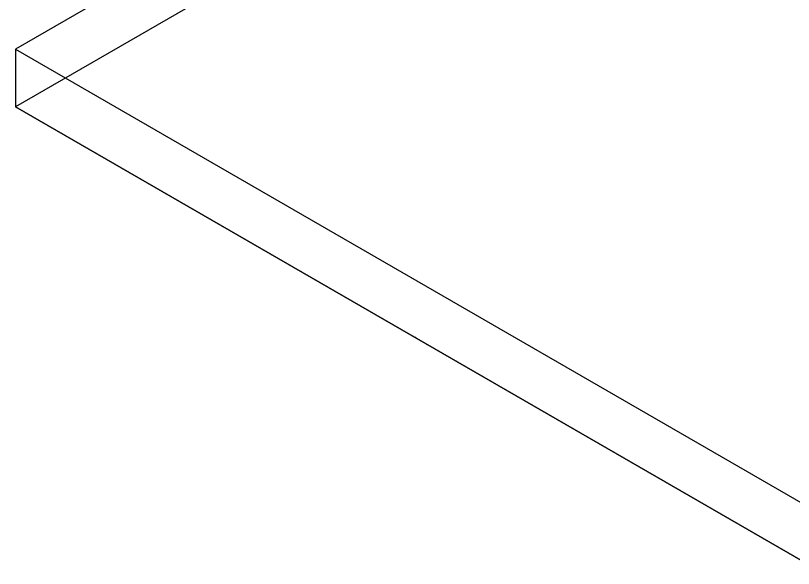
# Model space of a CAD drawing. Header units: millimetres. Extents: x 15 to 415, y 5 to 292.
# Drawn here: x 221.42 to 232.42, y 204.65 to 212.48 of the extents above; entities that cross this region are included whole.
import ezdxf

# ---------------------------------------------------------------- set-up
doc = ezdxf.new("R2010")
doc.units = ezdxf.units.MM
doc.header["$PDSIZE"] = -1

msp = doc.modelspace()

# ---------------------------------------------------------------- linework, layer by layer
at = {"color": 7, "linetype": 'Continuous', "lineweight": 25}
for p, q in [((228.7726, 216.2466), (221.4187, 212.0013)), ((221.4187, 212.0013), (232.7324, 205.47)), ((221.4187, 212.0013), (221.4187, 211.1847)), ((221.4187, 211.1847), (232.7324, 204.6535))]:
    msp.add_line(p, q, dxfattribs=at)
at = {"color": 7, "linetype": 'Continuous'}
for p in [(228.7726, 215.4301), (232.7324, 204.6535)]:
    msp.add_line(p, (221.4187, 211.1847), dxfattribs=at)
msp.add_point((227.0756, 207.9191), dxfattribs=at)

doc.saveas('drawing.dxf')
